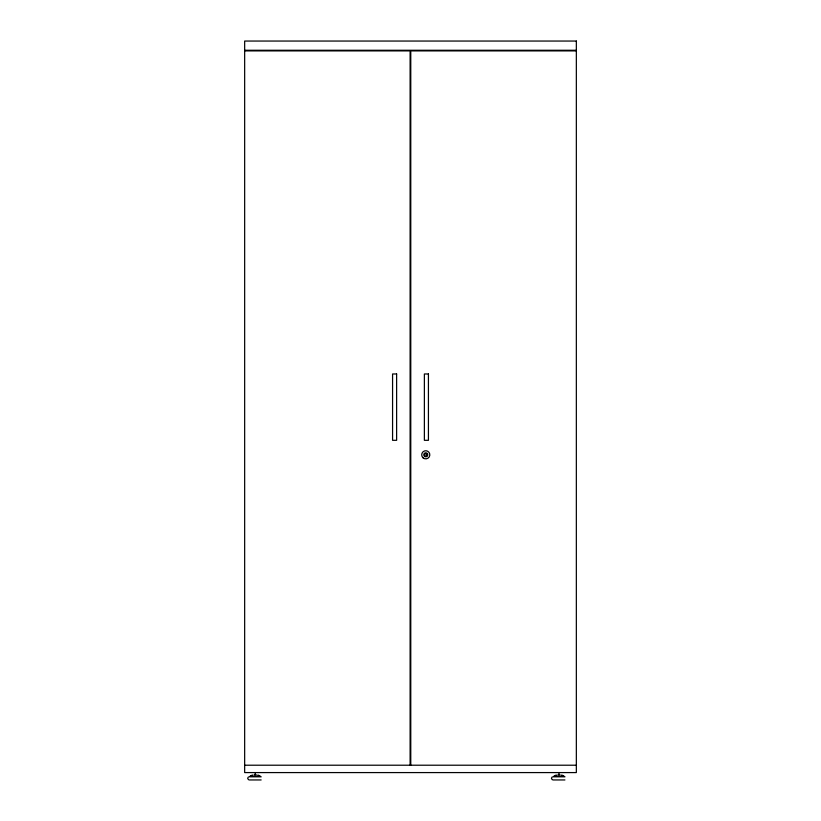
<?xml version="1.0" encoding="UTF-8"?>
<svg xmlns="http://www.w3.org/2000/svg" width="821" height="821" viewBox="0 0 821 821"><rect width="100%" height="100%" fill="white"/><g stroke="black" fill="none" stroke-linecap="round" stroke-linejoin="round"><path stroke-width="1.23" d="M248.311 777.056L247.665 778.329L248.486 779.734M552.071 777.056L551.425 778.329L552.246 779.734M250.898 775.671L252.601 775.014M554.668 775.671L556.361 775.014M244.658 50.266L576.342 50.266M244.658 50.902L410.11 50.902L410.11 765.213M576.342 50.902L410.767 50.902L410.767 765.213M244.658 765.213L576.342 765.213M254.141 774.798L256.296 774.798M557.9 774.798L560.066 774.798M250.107 776.122L260.329 776.122M553.877 776.122L564.089 776.122M249.194 776.81L261.242 776.81M552.964 776.81L565.002 776.81M249.286 779.95L261.15 779.95M553.046 779.95L564.92 779.95M561.605 775.014L563.298 775.671M257.835 775.014L259.539 775.671M558.988 772.582L558.988 774.244M255.218 772.582L255.218 774.244M576.342 41.05L244.658 41.05L244.658 772.582L576.342 772.582L576.342 41.05M396.625 373.976L392.571 373.976L392.571 440.313L396.625 440.313L396.625 373.976M428.429 373.976L424.375 373.976L424.375 440.313L428.429 440.313L428.429 373.976M426.622 453.623L424.909 453.623L424.909 456.096L426.622 456.096L426.622 453.623M424.765 456.517A1.991 1.991 0 0 0 427.751 454.793A1.991 1.991 0 0 0 424.765 453.069A1.991 1.991 0 0 0 424.765 456.517M423.154 457.902A4.054 4.054 0 0 0 429.752 455.511A4.054 4.054 0 0 0 424.385 450.986A4.054 4.054 0 0 0 423.154 457.902"/></g></svg>
